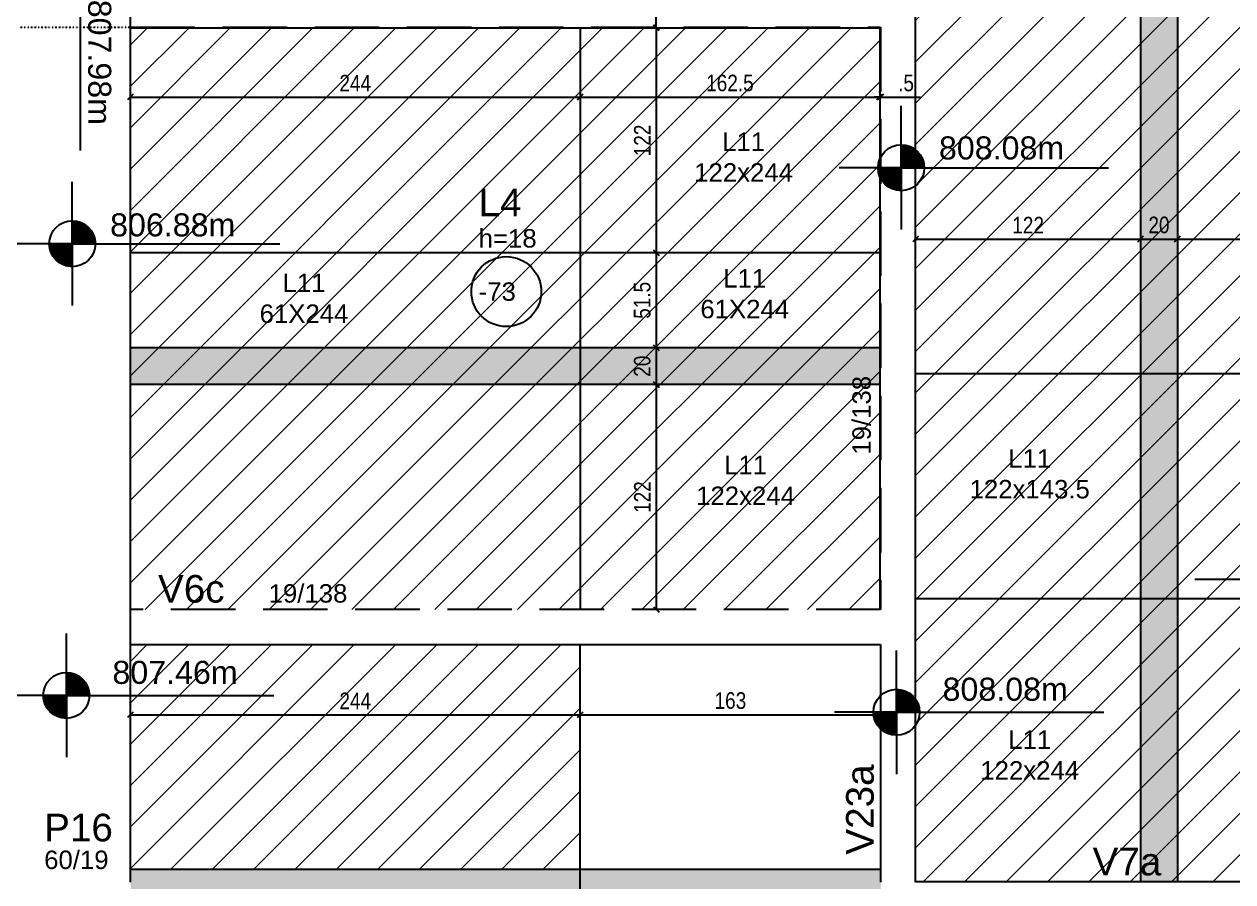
# Model space of a CAD drawing. Extents: x 2487 to 8815, y 325 to 3946.
# Drawn here: x 4232 to 4887, y 2376 to 2842 of the extents above; entities that cross this region are included whole.
import ezdxf

# ---------------------------------------------------------------- set-up
doc = ezdxf.new("R2010")
doc.units = 0
doc.linetypes.add('ESTILO_TQS_0001', pattern=[1, 0.7, -0.3])
doc.linetypes.add('ESTILO_TQS_0002', pattern=[0.4, 0.1, -0.3])
for name, color, linetype in [('1', 1, 'Continuous'), ('3', 3, 'Continuous'), ('4', 4, 'Continuous'), ('6', 6, 'Continuous'), ('AUX00', 7, 'Continuous'), ('COTA', 241, 'Continuous'), ('Painéis', 200, 'Continuous')]:
    doc.layers.add(name, color=color, linetype=linetype)
doc.layers.add('Hachura', color=251, linetype='Continuous', lineweight=9)
doc.layers.add('REAPROVEITAMENTO', color=251, linetype='Continuous', lineweight=9)
doc.styles.add('COTA TECNICA-50', font='techl___.ttf', dxfattribs={"height": 9})
doc.styles.get("Standard").update_dxf_attribs({"font": 'arial.ttf'})
doc.dimstyles.new('COTA PAINEL-50', dxfattribs={"dimtxt": 9, "dimasz": 3, "dimexe": 3, "dimexo": 3, "dimgap": 3, "dimtad": 1, "dimdec": 1, "dimzin": 12, "dimdsep": 46, "dimtxsty": 'COTA TECNICA-50', "dimblk1": 'OBLIQUE', "dimblk2": 'OBLIQUE', "dimsah": 1, "dimcen": 0.9, "dimclrd": 4, "dimclre": 4, "dimclrt": 240, "dimadec": 1, "dimazin": 3, "dimtfac": 1, "dimtdec": 1, "dimtmove": 0, "dimatfit": 3, "dimfxl": 1, "dimtolj": 1, "dimtzin": 12, "dimarcsym": 0})

# ---------------------------------------------------------------- blocks, each defined once
blk = doc.blocks.new('_Oblique')
at = {"color": 0, "linetype": 'ByBlock', "lineweight": -2}
blk.add_line((-0.5, -0.5), (0.5, 0.5), dxfattribs=at)
blk = doc.blocks.new('*D170')
at = {"layer": 'COTA', "color": 4, "lineweight": -2, "transparency": 16777216}
blk.add_line((4715.12, 2725.01), (4837.12, 2725.01), dxfattribs=at)
at = {"layer": 'Defpoints', "color": 0, "transparency": 16777216}
for p in [(4715.12, 2725.01), (4837.12, 2725.01), (4837.12, 2725.01)]:
    blk.add_point(p, dxfattribs=at)
at = {"layer": 'COTA', "color": 4, "lineweight": -2, "transparency": 16777216, "xscale": 3, "yscale": 3, "zscale": 3, "rotation": 180}
blk.add_blockref('_Oblique', (4715.12, 2725.01), dxfattribs=at)
at = {"layer": 'COTA', "color": 4, "lineweight": -2, "transparency": 16777216, "xscale": 3, "yscale": 3, "zscale": 3}
blk.add_blockref('_Oblique', (4837.12, 2725.01), dxfattribs=at)
at = {"layer": 'COTA', "color": 240, "transparency": 16777216, "insert": (4776.12, 2732.56), "char_height": 9, "attachment_point": 5, "style": 'COTA TECNICA-50'}
blk.add_mtext('\\A1;122', dxfattribs=at)
blk = doc.blocks.new('*D171')
at = {"layer": 'COTA', "color": 4, "lineweight": -2, "transparency": 16777216}
blk.add_line((4837.12, 2725.01), (4857.12, 2725.01), dxfattribs=at)
at = {"layer": 'Defpoints', "color": 0, "transparency": 16777216}
for p in [(4837.12, 2725.01), (4857.12, 2725.01), (4857.12, 2725.01)]:
    blk.add_point(p, dxfattribs=at)
at = {"layer": 'COTA', "color": 4, "lineweight": -2, "transparency": 16777216, "xscale": 3, "yscale": 3, "zscale": 3, "rotation": 180}
blk.add_blockref('_Oblique', (4837.12, 2725.01), dxfattribs=at)
at = {"layer": 'COTA', "color": 4, "lineweight": -2, "transparency": 16777216, "xscale": 3, "yscale": 3, "zscale": 3}
blk.add_blockref('_Oblique', (4857.12, 2725.01), dxfattribs=at)
at = {"layer": 'COTA', "color": 240, "transparency": 16777216, "insert": (4847.12, 2732.6), "char_height": 9, "attachment_point": 5, "style": 'COTA TECNICA-50'}
blk.add_mtext('\\A1;20', dxfattribs=at)
blk = doc.blocks.new('*D172')
at = {"layer": 'COTA', "color": 4, "lineweight": -2, "transparency": 16777216}
blk.add_line((4857.12, 2725.01), (4979.12, 2725.01), dxfattribs=at)
at = {"layer": 'Defpoints', "color": 0, "transparency": 16777216}
for p in [(4857.12, 2725.01), (4979.12, 2725.01), (4979.12, 2725.01)]:
    blk.add_point(p, dxfattribs=at)
at = {"layer": 'COTA', "color": 4, "lineweight": -2, "transparency": 16777216, "xscale": 3, "yscale": 3, "zscale": 3, "rotation": 180}
blk.add_blockref('_Oblique', (4857.12, 2725.01), dxfattribs=at)
at = {"layer": 'COTA', "color": 4, "lineweight": -2, "transparency": 16777216, "xscale": 3, "yscale": 3, "zscale": 3}
blk.add_blockref('_Oblique', (4979.12, 2725.01), dxfattribs=at)
at = {"layer": 'COTA', "color": 240, "transparency": 16777216, "insert": (4918.12, 2732.56), "char_height": 9, "attachment_point": 5, "style": 'COTA TECNICA-50'}
blk.add_mtext('\\A1;122', dxfattribs=at)
blk = doc.blocks.new('*D12')
at = {"layer": 'COTA', "color": 4, "lineweight": -2, "transparency": 16777216}
for p, q in [((4574.4, 2839.98), (4574.4, 2861.57)), ((4574.4, 2839.5), (4574.4, 2839.98)), ((4574.4, 2839.5), (4574.4, 2836.5))]:
    blk.add_line(p, q, dxfattribs=at)
at = {"layer": 'Defpoints', "color": 0, "transparency": 16777216}
for p in [(4574.4, 2839.98), (4574.4, 2839.98), (4574.4, 2839.5)]:
    blk.add_point(p, dxfattribs=at)
at = {"layer": 'COTA', "color": 4, "lineweight": -2, "transparency": 16777216, "xscale": 3, "yscale": 3, "zscale": 3}
for p, rotation in [((4574.4, 2839.98), 270), ((4574.4, 2839.5), 90)]:
    blk.add_blockref('_Oblique', p, dxfattribs=dict(at, rotation=rotation))
at = {"layer": 'COTA', "color": 240, "transparency": 16777216, "insert": (4566.8, 2853.77), "char_height": 9, "attachment_point": 5, "rotation": 90, "style": 'COTA TECNICA-50'}
blk.add_mtext('\\A1;.5', dxfattribs=at)
blk = doc.blocks.new('*D13')
at = {"layer": 'COTA', "color": 4, "lineweight": -2, "transparency": 16777216}
blk.add_line((4574.4, 2839.5), (4574.4, 2717.5), dxfattribs=at)
at = {"layer": 'Defpoints', "color": 0, "transparency": 16777216}
for p in [(4574.4, 2839.5), (4574.4, 2717.5), (4574.4, 2717.5)]:
    blk.add_point(p, dxfattribs=at)
at = {"layer": 'COTA', "color": 4, "lineweight": -2, "transparency": 16777216, "xscale": 3, "yscale": 3, "zscale": 3}
for p, rotation in [((4574.4, 2839.5), 90), ((4574.4, 2717.5), 270)]:
    blk.add_blockref('_Oblique', p, dxfattribs=dict(at, rotation=rotation))
at = {"layer": 'COTA', "color": 240, "transparency": 16777216, "insert": (4566.85, 2778.5), "char_height": 9, "attachment_point": 5, "rotation": 90, "style": 'COTA TECNICA-50'}
blk.add_mtext('\\A1;122', dxfattribs=at)
blk = doc.blocks.new('*D14')
at = {"layer": 'COTA', "color": 4, "lineweight": -2, "transparency": 16777216}
blk.add_line((4574.4, 2717.5), (4574.4, 2666), dxfattribs=at)
at = {"layer": 'Defpoints', "color": 0, "transparency": 16777216}
for p in [(4574.4, 2717.5), (4574.4, 2666), (4574.4, 2666)]:
    blk.add_point(p, dxfattribs=at)
at = {"layer": 'COTA', "color": 4, "lineweight": -2, "transparency": 16777216, "xscale": 3, "yscale": 3, "zscale": 3}
for p, rotation in [((4574.4, 2717.5), 90), ((4574.4, 2666), 270)]:
    blk.add_blockref('_Oblique', p, dxfattribs=dict(at, rotation=rotation))
at = {"layer": 'COTA', "color": 240, "transparency": 16777216, "insert": (4566.8, 2691.75), "char_height": 9, "attachment_point": 5, "rotation": 90, "style": 'COTA TECNICA-50'}
blk.add_mtext('\\A1;51.5', dxfattribs=at)
blk = doc.blocks.new('*D15')
at = {"layer": 'COTA', "color": 4, "lineweight": -2, "transparency": 16777216}
blk.add_line((4574.4, 2666), (4574.4, 2646), dxfattribs=at)
at = {"layer": 'Defpoints', "color": 0, "transparency": 16777216}
for p in [(4574.4, 2666), (4574.4, 2646), (4574.4, 2646)]:
    blk.add_point(p, dxfattribs=at)
at = {"layer": 'COTA', "color": 4, "lineweight": -2, "transparency": 16777216, "xscale": 3, "yscale": 3, "zscale": 3}
for p, rotation in [((4574.4, 2666), 90), ((4574.4, 2646), 270)]:
    blk.add_blockref('_Oblique', p, dxfattribs=dict(at, rotation=rotation))
at = {"layer": 'COTA', "color": 240, "transparency": 16777216, "insert": (4566.81, 2656), "char_height": 9, "attachment_point": 5, "rotation": 90, "style": 'COTA TECNICA-50'}
blk.add_mtext('\\A1;20', dxfattribs=at)
blk = doc.blocks.new('*D16')
at = {"layer": 'COTA', "color": 4, "lineweight": -2, "transparency": 16777216}
blk.add_line((4574.4, 2646), (4574.4, 2524), dxfattribs=at)
at = {"layer": 'Defpoints', "color": 0, "transparency": 16777216}
for p in [(4574.4, 2646), (4574.4, 2524), (4574.4, 2524)]:
    blk.add_point(p, dxfattribs=at)
at = {"layer": 'COTA', "color": 4, "lineweight": -2, "transparency": 16777216, "xscale": 3, "yscale": 3, "zscale": 3}
for p, rotation in [((4574.4, 2646), 90), ((4574.4, 2524), 270)]:
    blk.add_blockref('_Oblique', p, dxfattribs=dict(at, rotation=rotation))
at = {"layer": 'COTA', "color": 240, "transparency": 16777216, "insert": (4566.85, 2585), "char_height": 9, "attachment_point": 5, "rotation": 90, "style": 'COTA TECNICA-50'}
blk.add_mtext('\\A1;122', dxfattribs=at)
blk = doc.blocks.new('*D197')
at = {"layer": 'COTA', "color": 4, "lineweight": -2, "transparency": 16777216}
blk.add_line((4289.12, 2802.03), (4533.12, 2802.03), dxfattribs=at)
at = {"layer": 'Defpoints', "color": 0, "transparency": 16777216}
for p in [(4289.12, 2802.03), (4533.12, 2802.03), (4533.12, 2802.03)]:
    blk.add_point(p, dxfattribs=at)
at = {"layer": 'COTA', "color": 4, "lineweight": -2, "transparency": 16777216, "xscale": 3, "yscale": 3, "zscale": 3, "rotation": 180}
blk.add_blockref('_Oblique', (4289.12, 2802.03), dxfattribs=at)
at = {"layer": 'COTA', "color": 4, "lineweight": -2, "transparency": 16777216, "xscale": 3, "yscale": 3, "zscale": 3}
blk.add_blockref('_Oblique', (4533.12, 2802.03), dxfattribs=at)
at = {"layer": 'COTA', "color": 240, "transparency": 16777216, "insert": (4411.12, 2809.59), "char_height": 9, "attachment_point": 5, "style": 'COTA TECNICA-50'}
blk.add_mtext('\\A1;244', dxfattribs=at)
blk = doc.blocks.new('*D198')
at = {"layer": 'COTA', "color": 4, "lineweight": -2, "transparency": 16777216}
for p, q in [((4533.12, 2802.03), (4695.62, 2802.03)), ((4695.62, 2804.61), (4695.62, 2805.03))]:
    blk.add_line(p, q, dxfattribs=at)
at = {"layer": 'Defpoints', "color": 0, "transparency": 16777216}
for p in [(4533.12, 2802.03), (4695.62, 2802.03), (4695.62, 2801.61)]:
    blk.add_point(p, dxfattribs=at)
at = {"layer": 'COTA', "color": 4, "lineweight": -2, "transparency": 16777216, "xscale": 3, "yscale": 3, "zscale": 3, "rotation": 180}
blk.add_blockref('_Oblique', (4533.12, 2802.03), dxfattribs=at)
at = {"layer": 'COTA', "color": 4, "lineweight": -2, "transparency": 16777216, "xscale": 3, "yscale": 3, "zscale": 3}
blk.add_blockref('_Oblique', (4695.62, 2802.03), dxfattribs=at)
at = {"layer": 'COTA', "color": 240, "transparency": 16777216, "insert": (4614.37, 2809.62), "char_height": 9, "attachment_point": 5, "style": 'COTA TECNICA-50'}
blk.add_mtext('\\A1;162.5', dxfattribs=at)
blk = doc.blocks.new('*D199')
at = {"layer": 'COTA', "color": 4, "lineweight": -2, "transparency": 16777216}
for p, q in [((4695.62, 2802.03), (4692.62, 2802.03)), ((4695.62, 2802.03), (4696.12, 2802.03)), ((4696.12, 2802.03), (4717.72, 2802.03))]:
    blk.add_line(p, q, dxfattribs=at)
at = {"layer": 'Defpoints', "color": 0, "transparency": 16777216}
for p in [(4695.62, 2802.03), (4696.12, 2802.03), (4696.12, 2802.03)]:
    blk.add_point(p, dxfattribs=at)
at = {"layer": 'COTA', "color": 4, "lineweight": -2, "transparency": 16777216, "xscale": 3, "yscale": 3, "zscale": 3}
blk.add_blockref('_Oblique', (4695.62, 2802.03), dxfattribs=at)
at = {"layer": 'COTA', "color": 4, "lineweight": -2, "transparency": 16777216, "xscale": 3, "yscale": 3, "zscale": 3, "rotation": 180}
blk.add_blockref('_Oblique', (4696.12, 2802.03), dxfattribs=at)
at = {"layer": 'COTA', "color": 240, "transparency": 16777216, "insert": (4709.92, 2809.62), "char_height": 9, "attachment_point": 5, "style": 'COTA TECNICA-50'}
blk.add_mtext('\\A1;.5', dxfattribs=at)
blk = doc.blocks.new('*D159')
at = {"layer": 'COTA', "color": 4, "lineweight": -2, "transparency": 16777216}
blk.add_line((4289.12, 2466.86), (4533.12, 2466.86), dxfattribs=at)
at = {"layer": 'Defpoints', "color": 0, "transparency": 16777216}
for p in [(4289.12, 2466.86), (4533.12, 2466.86), (4533.12, 2466.86)]:
    blk.add_point(p, dxfattribs=at)
at = {"layer": 'COTA', "color": 4, "lineweight": -2, "transparency": 16777216, "xscale": 3, "yscale": 3, "zscale": 3, "rotation": 180}
blk.add_blockref('_Oblique', (4289.12, 2466.86), dxfattribs=at)
at = {"layer": 'COTA', "color": 4, "lineweight": -2, "transparency": 16777216, "xscale": 3, "yscale": 3, "zscale": 3}
blk.add_blockref('_Oblique', (4533.12, 2466.86), dxfattribs=at)
at = {"layer": 'COTA', "color": 240, "transparency": 16777216, "insert": (4411.12, 2474.42), "char_height": 9, "attachment_point": 5, "style": 'COTA TECNICA-50'}
blk.add_mtext('\\A1;244', dxfattribs=at)
blk = doc.blocks.new('*D160')
at = {"layer": 'COTA', "color": 4, "lineweight": -2, "transparency": 16777216}
blk.add_line((4533.12, 2466.86), (4696.12, 2466.86), dxfattribs=at)
at = {"layer": 'Defpoints', "color": 0, "transparency": 16777216}
for p in [(4533.12, 2466.86), (4696.12, 2466.86), (4696.12, 2466.86)]:
    blk.add_point(p, dxfattribs=at)
at = {"layer": 'COTA', "color": 4, "lineweight": -2, "transparency": 16777216, "xscale": 3, "yscale": 3, "zscale": 3, "rotation": 180}
blk.add_blockref('_Oblique', (4533.12, 2466.86), dxfattribs=at)
at = {"layer": 'COTA', "color": 4, "lineweight": -2, "transparency": 16777216, "xscale": 3, "yscale": 3, "zscale": 3}
blk.add_blockref('_Oblique', (4696.12, 2466.86), dxfattribs=at)
at = {"layer": 'COTA', "color": 240, "transparency": 16777216, "insert": (4614.62, 2474.55), "char_height": 9, "attachment_point": 5, "style": 'COTA TECNICA-50'}
blk.add_mtext('\\A1;163', dxfattribs=at)

msp = doc.modelspace()

# ---------------------------------------------------------------- hatches: boundary and pattern name
at = {"layer": 'Hachura', "linetype": 'ByBlock'}
h = msp.add_hatch(color=256, dxfattribs=at)
h.dxf.hatch_style = 1
h.paths.add_polyline_path([(4837.12, 2376.5), (4857.12, 2376.5), (4857.12, 2896), (4837.12, 2896)])
h = msp.add_hatch(color=256, dxfattribs=at)
h.dxf.hatch_style = 1
h.paths.add_polyline_path([(4695.62, 2645.97), (4695.62, 2666), (4289.12, 2666), (4289.12, 2645.97)])
h = msp.add_hatch(color=256, dxfattribs=at)
h.dxf.hatch_style = 1
h.paths.add_polyline_path([(4696.12, 2357), (4696.12, 2383), (4289.12, 2383), (4289.37, 2357)])
at = {"layer": 'REAPROVEITAMENTO', "linetype": 'ByBlock'}
h = msp.add_hatch(dxfattribs=at)
h.set_pattern_fill('ANSI31', color=256, scale=5, style=2)
h.set_pattern_definition([(45, (-926.792, 142.775), (-11.22532, 11.22532), [])])
h.paths.add_polyline_path([(5223.12, 2896), (4715.12, 2896), (4715.12, 2376.5), (5223.12, 2376.5)])
h = msp.add_hatch(dxfattribs=at)
h.set_pattern_fill('ANSI31', color=256, scale=5, style=2)
h.set_pattern_definition([(45, (-1352.794, -27.72), (-11.22532, 11.22532), [])])
h.paths.add_polyline_path([(4695.62, 2839.6), (4289.12, 2839.5), (4289.12, 2523.95), (4695.62, 2524.05)])
h = msp.add_hatch(dxfattribs=at)
h.set_pattern_fill('ANSI31', color=256, scale=5, style=2)
h.set_pattern_definition([(45, (-1352.794, -362.22), (-11.22532, 11.22532), [])])
h.paths.add_polyline_path([(4533.12, 2505.1), (4289.12, 2505), (4289.12, 2382.95), (4533.12, 2383.05)])

# ---------------------------------------------------------------- linework, layer by layer
at = {"layer": '1', "linetype": 'Continuous'}
for p, q in [((4261.96, 2885.53), (4261.96, 2773.03)), ((4707.26, 2763.71), (4707.26, 2797.27)), ((4707.26, 2776.21), (4707.26, 2751.21)), ((4707.26, 2775.6), (4711.11, 2775.6)), ((4707.26, 2774.81), (4713.01, 2774.81)), ((4707.26, 2774.02), (4714.33, 2774.02)), ((4707.26, 2773.22), (4715.37, 2773.22)), ((4707.26, 2772.43), (4716.22, 2772.43)), ((4707.26, 2771.64), (4716.93, 2771.64)), ((4707.26, 2770.85), (4717.53, 2770.85)), ((4707.26, 2770.05), (4718.03, 2770.05)), ((4707.26, 2769.26), (4718.46, 2769.26)), ((4707.26, 2768.47), (4718.82, 2768.47)), ((4707.26, 2767.67), (4719.12, 2767.67)), ((4707.26, 2763.71), (4673.7, 2763.71)), ((4694.76, 2763.71), (4719.76, 2763.71)), ((4707.26, 2762.92), (4694.76, 2762.92)), ((4707.26, 2762.12), (4694.86, 2762.12)), ((4707.26, 2761.33), (4694.99, 2761.33)), ((4707.26, 2760.54), (4695.17, 2760.54)), ((4707.26, 2766.88), (4719.35, 2766.88)), ((4707.26, 2766.09), (4719.53, 2766.09)), ((4707.26, 2765.3), (4719.66, 2765.3)), ((4707.26, 2764.5), (4719.76, 2764.5)), ((4707.26, 2763.71), (4819.76, 2763.71)), ((4707.26, 2763.71), (4707.26, 2730.15)), ((4257.62, 2722.45), (4257.62, 2756.01)), ((4707.26, 2759.75), (4695.41, 2759.75)), ((4707.26, 2758.95), (4695.7, 2758.95)), ((4707.26, 2758.16), (4696.06, 2758.16)), ((4707.26, 2757.37), (4696.49, 2757.37)), ((4707.26, 2756.57), (4697, 2756.57)), ((4707.26, 2755.78), (4697.6, 2755.78)), ((4707.26, 2754.99), (4698.31, 2754.99)), ((4707.26, 2754.2), (4699.15, 2754.2)), ((4707.26, 2753.4), (4700.19, 2753.4)), ((4707.26, 2752.61), (4701.51, 2752.61)), ((4707.26, 2751.82), (4703.41, 2751.82)), ((4715.12, 2723.56), (4715.12, 2746.17)), ((4715.12, 2744.08), (4715.12, 2744.08)), ((4715.12, 2744.08), (4715.12, 2744.08)), ((4257.62, 2734.95), (4257.62, 2709.95)), ((4257.62, 2734.34), (4261.47, 2734.34)), ((4696.12, 2739.3), (4696.12, 2739.3)), ((4696.12, 2739.3), (4696.12, 2739.3)), ((4257.62, 2733.55), (4263.37, 2733.55)), ((4257.62, 2732.76), (4264.69, 2732.76)), ((4257.62, 2731.96), (4265.73, 2731.96)), ((4257.62, 2731.17), (4266.58, 2731.17)), ((4257.62, 2730.38), (4267.29, 2730.38)), ((4257.62, 2729.59), (4267.88, 2729.59)), ((4257.62, 2728.79), (4268.39, 2728.79)), ((4257.62, 2728), (4268.82, 2728)), ((4257.62, 2722.45), (4224.06, 2722.45)), ((4245.12, 2722.45), (4270.12, 2722.45)), ((4257.62, 2721.66), (4245.12, 2721.66)), ((4257.62, 2727.21), (4269.18, 2727.21)), ((4257.62, 2726.41), (4269.48, 2726.41)), ((4257.62, 2725.62), (4269.71, 2725.62)), ((4257.62, 2724.83), (4269.89, 2724.83)), ((4257.62, 2724.04), (4270.02, 2724.04)), ((4257.62, 2723.24), (4270.12, 2723.24)), ((4257.62, 2722.45), (4370.12, 2722.45)), ((4257.62, 2722.45), (4257.62, 2688.89)), ((4257.62, 2720.86), (4245.22, 2720.86)), ((4257.62, 2720.07), (4245.35, 2720.07)), ((4257.62, 2719.28), (4245.53, 2719.28)), ((4257.62, 2718.49), (4245.77, 2718.49)), ((4257.62, 2717.69), (4246.06, 2717.69)), ((4257.62, 2716.9), (4246.42, 2716.9)), ((4257.62, 2716.11), (4246.85, 2716.11)), ((4257.62, 2715.31), (4247.36, 2715.31)), ((4257.62, 2714.52), (4247.96, 2714.52)), ((4257.62, 2713.73), (4248.67, 2713.73)), ((4257.62, 2712.94), (4249.51, 2712.94)), ((4257.62, 2712.14), (4250.55, 2712.14)), ((4257.62, 2711.35), (4251.87, 2711.35)), ((4257.62, 2710.56), (4253.77, 2710.56)), ((4900.11, 2540.32), (4866.55, 2540.32)), ((4254.38, 2477.4), (4254.38, 2510.96)), ((4704.72, 2468.26), (4704.72, 2501.82)), ((4254.38, 2489.9), (4254.38, 2464.9)), ((4254.38, 2489.29), (4258.23, 2489.29)), ((4254.38, 2488.5), (4260.13, 2488.5)), ((4254.38, 2487.71), (4261.45, 2487.71)), ((4254.38, 2486.91), (4262.49, 2486.91)), ((4254.38, 2486.12), (4263.33, 2486.12)), ((4254.38, 2485.33), (4264.04, 2485.33)), ((4254.38, 2484.54), (4264.64, 2484.54)), ((4254.38, 2483.74), (4265.15, 2483.74)), ((4254.38, 2482.95), (4265.58, 2482.95)), ((4254.38, 2482.16), (4265.94, 2482.16)), ((4254.38, 2481.36), (4266.23, 2481.36)), ((4254.38, 2480.57), (4266.47, 2480.57)), ((4254.38, 2479.78), (4266.65, 2479.78)), ((4254.38, 2478.99), (4266.78, 2478.99)), ((4704.72, 2480.76), (4704.72, 2455.76)), ((4704.72, 2480.15), (4708.57, 2480.15)), ((4704.72, 2479.36), (4710.47, 2479.36)), ((4704.72, 2478.57), (4711.79, 2478.57)), ((4254.38, 2477.4), (4220.82, 2477.4)), ((4241.88, 2477.4), (4266.88, 2477.4)), ((4254.38, 2476.61), (4241.88, 2476.61)), ((4254.38, 2475.81), (4241.98, 2475.81)), ((4254.38, 2475.02), (4242.11, 2475.02)), ((4254.38, 2474.23), (4242.29, 2474.23)), ((4254.38, 2473.44), (4242.52, 2473.44)), ((4254.38, 2472.64), (4242.82, 2472.64)), ((4254.38, 2478.19), (4266.88, 2478.19)), ((4254.38, 2477.4), (4366.88, 2477.4)), ((4254.38, 2477.4), (4254.38, 2443.84)), ((4704.72, 2477.77), (4712.83, 2477.77)), ((4704.72, 2476.98), (4713.68, 2476.98)), ((4704.72, 2476.19), (4714.39, 2476.19)), ((4704.72, 2475.4), (4714.98, 2475.4)), ((4704.72, 2474.6), (4715.49, 2474.6)), ((4704.72, 2473.81), (4715.92, 2473.81)), ((4704.72, 2473.02), (4716.28, 2473.02)), ((4704.72, 2472.22), (4716.58, 2472.22)), ((4254.38, 2471.85), (4243.18, 2471.85)), ((4254.38, 2471.06), (4243.61, 2471.06)), ((4254.38, 2470.26), (4244.12, 2470.26)), ((4254.38, 2469.47), (4244.72, 2469.47)), ((4254.38, 2468.68), (4245.42, 2468.68)), ((4254.38, 2467.89), (4246.27, 2467.89)), ((4254.38, 2467.09), (4247.31, 2467.09)), ((4254.38, 2466.3), (4248.63, 2466.3)), ((4254.38, 2465.51), (4250.53, 2465.51)), ((4704.72, 2468.26), (4671.16, 2468.26)), ((4692.22, 2468.26), (4717.22, 2468.26)), ((4704.72, 2467.47), (4692.22, 2467.47)), ((4704.72, 2466.67), (4692.32, 2466.67)), ((4704.72, 2465.88), (4692.45, 2465.88)), ((4704.72, 2471.43), (4716.81, 2471.43)), ((4704.72, 2470.64), (4716.99, 2470.64)), ((4704.72, 2469.85), (4717.12, 2469.85)), ((4704.72, 2469.05), (4717.22, 2469.05)), ((4704.72, 2468.26), (4817.22, 2468.26)), ((4704.72, 2468.26), (4704.72, 2434.7)), ((4704.72, 2465.09), (4692.63, 2465.09)), ((4704.72, 2464.3), (4692.87, 2464.3)), ((4704.72, 2463.5), (4693.16, 2463.5)), ((4704.72, 2462.71), (4693.52, 2462.71)), ((4704.72, 2461.92), (4693.95, 2461.92)), ((4704.72, 2461.12), (4694.46, 2461.12)), ((4704.72, 2460.33), (4695.06, 2460.33)), ((4704.72, 2459.54), (4695.77, 2459.54)), ((4704.72, 2458.75), (4696.61, 2458.75)), ((4704.72, 2457.95), (4697.65, 2457.95)), ((4704.72, 2457.16), (4698.97, 2457.16)), ((4704.72, 2456.37), (4700.87, 2456.37))]:
    msp.add_line(p, q, dxfattribs=at)
at = {"layer": '1', "linetype": 'ESTILO_TQS_0002'}
msp.add_line((4229.12, 2839.98), (4289.12, 2839.98), dxfattribs=at)
at = {"layer": '1', "color": 3, "linetype": 'Continuous'}
for points in [[(4289.12, 2839.98), (4289.12, 2858.98)], [(4715.12, 2514.5), (4715.12, 2849.48)], [(4289.12, 2524), (4289.12, 2839.98)], [(4289.12, 2505), (4289.12, 2524)], [(4715.12, 2376), (4715.12, 2514.5)], [(4289.12, 2505), (4696.12, 2505)], [(4289.12, 2376), (4289.12, 2505)], [(4696.12, 2505), (4696.12, 2376)]]:
    msp.add_lwpolyline(points, dxfattribs=at)
at = {"layer": '1', "linetype": 'Continuous'}
for centre in [(4707.26, 2763.71), (4257.62, 2722.45), (4254.38, 2477.4), (4704.72, 2468.26)]:
    msp.add_circle(centre, 12.5, dxfattribs=at)
at = {"layer": '3', "color": 5, "linetype": 'ESTILO_TQS_0001', "ltscale": 50}
for points in [[(4289.12, 2839.98), (4696.12, 2839.98)], [(4696.12, 2839.98), (4696.12, 2524)], [(4696.12, 2524), (4289.12, 2524)]]:
    msp.add_lwpolyline(points, dxfattribs=at)
at = {"layer": '3', "color": 1, "linetype": 'Continuous'}
msp.add_circle((4493.06, 2696.49), 18.97, dxfattribs=at)
at = {"layer": 'Painéis'}
for p, q in [((4837.12, 2896), (4837.12, 2376.5)), ((4857.12, 2896), (4857.12, 2376.5)), ((4695.62, 2839.5), (4289.12, 2839.5)), ((4533.12, 2839.5), (4533.12, 2524)), ((4695.62, 2839.5), (4695.62, 2524)), ((4696.12, 2717.5), (4289.12, 2717.5)), ((4695.62, 2666), (4289.12, 2666)), ((4715.12, 2652), (5223.62, 2652)), ((4695.62, 2646), (4289.12, 2646)), ((4715.12, 2530), (5223.62, 2530)), ((4533.12, 2357), (4533.12, 2505)), ((4696.12, 2383), (4289.12, 2383)), ((4715.12, 2376.5), (5223.62, 2376.5))]:
    msp.add_line(p, q, dxfattribs=at)

# ---------------------------------------------------------------- texts
at = {"layer": '1', "linetype": 'Continuous'}
msp.add_text('807.98m', height=12.5, rotation=270, dxfattribs=at).set_placement((4266.23, 2854.85))
for s, p in [('808.08m', (4727.75, 2768.19)), ('806.88m', (4278.11, 2726.44)), ('807.46m', (4279.38, 2483.65)), ('808.08m', (4729.72, 2474.51))]:
    msp.add_text(s, height=12.5, dxfattribs=at).set_placement(p)
at = {"layer": '3', "color": 2, "linetype": 'Continuous'}
for s, p in [('h=18', (4478.06, 2720.39)), ('-73', (4478.06, 2691.49)), ('19/138', (4364.12, 2527.75)), ('60/19', (4242.35, 2383.2))]:
    msp.add_text(s, height=10, dxfattribs=at).set_placement(p)
msp.add_text('19/138', height=10, rotation=90, dxfattribs=at).set_placement((4690.79, 2608.02))
at = {"layer": '4', "linetype": 'Continuous'}
for s, p in [('L4', (4478.06, 2737.39)), ('V6c', (4304.12, 2527.75)), ('V7a', (4811.12, 2379.75))]:
    msp.add_text(s, height=15, dxfattribs=at).set_placement(p)
msp.add_text('V23a', height=15, rotation=90, dxfattribs=at).set_placement((4692.37, 2391))
at = {"layer": '6', "color": 4, "linetype": 'Continuous'}
msp.add_text('P16', height=15, dxfattribs=at).set_placement((4242.35, 2398.2))
at = {"layer": 'AUX00', "char_height": 10, "attachment_point": 1}
for s, width, heights, insert in [('\\A1;\\pxqc;L11^J122x244', 85.5945, [52.58], (4578.97, 2782.82)), ('\\pxqc;L11^J61X244', 70.6838, [0], (4587.06, 2708.71)), ('\\pxqc;L11^J61X244', 70.6838, [0], (4347.97, 2706.19)), ('\\A1;\\pxqc;L11^J122x143.5', 85.5945, [52.58], (4734.2, 2610.97)), ('\\A1;\\pxqc;L11^J122x244', 85.5945, [52.58], (4580.04, 2607.39)), ('\\A1;\\pxqc;L11^J122x244', 85.5945, [52.58], (4734.2, 2458.39))]:
    msp.add_mtext_dynamic_manual_height_columns(s, width=width, gutter_width=12.5, heights=heights, dxfattribs=dict(at, insert=insert))

# ---------------------------------------------------------------- dimensions: what is measured, and where the dimension line sits
at = {"layer": 'COTA'}
for base, p2, picture, middle in [((4574.4, 2839.98), (4574.4, 2839.98), '*D12', (4566.8, 2853.77)), ((4574.4, 2717.5), (4574.4, 2717.5), '*D13', (4566.85, 2778.5))]:
    dim = msp.add_linear_dim(base=base, p1=(4574.4, 2839.5), p2=p2, angle=90, dimstyle='COTA PAINEL-50', dxfattribs=at)
    dim.commit()
    dim.dimension.update_dxf_attribs({"geometry": picture, "text_midpoint": middle})
for base, p1, p2, picture, middle in [((4533.12, 2802.03), (4289.12, 2802.03), (4533.12, 2802.03), '*D197', (4411.12, 2809.59)), ((4695.62, 2802.03), (4533.12, 2802.03), (4695.62, 2801.61), '*D198', (4614.37, 2809.62)), ((4696.12, 2802.03), (4695.62, 2802.03), (4696.12, 2802.03), '*D199', (4709.92, 2809.62)), ((4837.12, 2725.01), (4715.12, 2725.01), (4837.12, 2725.01), '*D170', (4776.12, 2732.56)), ((4533.12, 2466.86), (4289.12, 2466.86), (4533.12, 2466.86), '*D159', (4411.12, 2474.42)), ((4696.12, 2466.86), (4533.12, 2466.86), (4696.12, 2466.86), '*D160', (4614.62, 2474.55))]:
    dim = msp.add_linear_dim(base=base, p1=p1, p2=p2, dimstyle='COTA PAINEL-50', dxfattribs=at)
    dim.commit()
    dim.dimension.update_dxf_attribs({"geometry": picture, "text_midpoint": middle})
for base, p1, p2, picture, middle in [((4857.12, 2725.01), (4837.12, 2725.01), (4857.12, 2725.01), '*D171', (4847.12, 2732.6)), ((4979.12, 2725.01), (4857.12, 2725.01), (4979.12, 2725.01), '*D172', (4918.12, 2732.56))]:
    dim = msp.add_linear_dim(base=base, p1=p1, p2=p2, dimstyle='COTA PAINEL-50', override={"dimtmove": 1}, dxfattribs=at)
    dim.commit()
    dim.dimension.update_dxf_attribs({"geometry": picture, "text_midpoint": middle})
for base, p1, p2, picture, middle in [((4574.4, 2666), (4574.4, 2717.5), (4574.4, 2666), '*D14', (4566.8, 2691.75)), ((4574.4, 2646), (4574.4, 2666), (4574.4, 2646), '*D15', (4566.81, 2656)), ((4574.4, 2524), (4574.4, 2646), (4574.4, 2524), '*D16', (4566.85, 2585))]:
    dim = msp.add_linear_dim(base=base, p1=p1, p2=p2, angle=90, dimstyle='COTA PAINEL-50', override={"dimtmove": 1}, dxfattribs=at)
    dim.commit()
    dim.dimension.update_dxf_attribs({"geometry": picture, "text_midpoint": middle})

doc.saveas('drawing.dxf')
